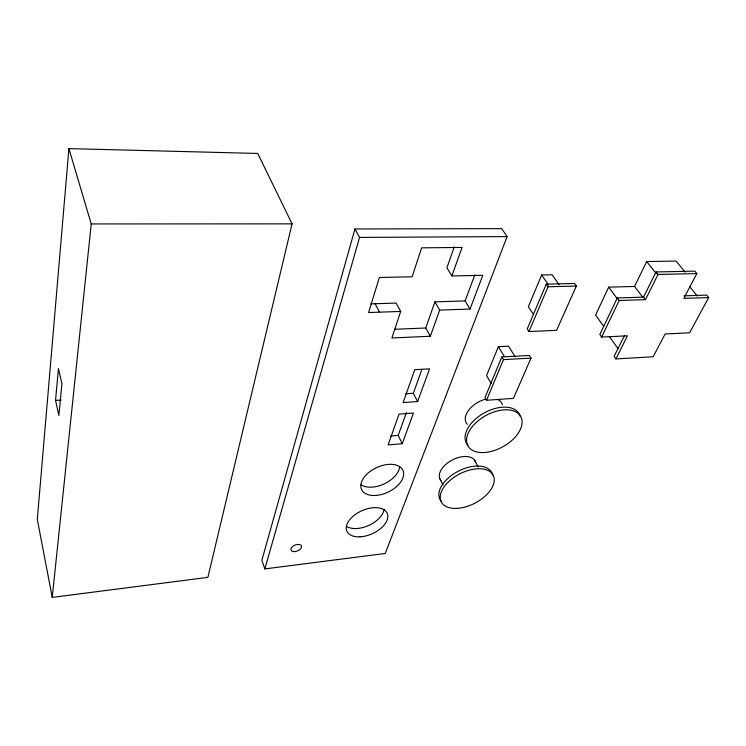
<?xml version="1.0" encoding="UTF-8"?>
<svg xmlns="http://www.w3.org/2000/svg" width="746" height="746" viewBox="0 0 746 746"><rect width="100%" height="100%" fill="white"/><g stroke="black" fill="none" stroke-linecap="round" stroke-linejoin="round"><path stroke-width="1.12" d="M68.912 148.603L37.3 519.365L52.248 597.397L207.882 577.367L292.059 223.865L257.78 153.462L68.912 148.603L91.236 223.94L52.248 597.397M55.53 400.415L58.43 368.664L61.918 383.621L58.897 415.401L55.53 400.415L61.275 400.07M354.947 228.975L261.855 560.302L264.849 568.909L385.253 553.467L507.121 236.594L501.694 228.64L354.947 228.975L359.535 237.415L264.849 568.909M370.743 303.874L396.126 303.081L400.677 311.436L391.93 337.975L430.339 336.26L439.683 310.094L434.918 301.869L465.122 300.927L470.045 309.04L439.683 310.094M430.339 336.26L425.733 328.007L434.918 301.869M454.249 246.889L446.901 267.786L451.871 275.955L482.802 275.302L470.045 309.04M451.871 275.955L462.044 247.439L421.649 247.84L412.1 276.794L379.36 277.484L368.589 312.546L400.677 311.436M402.253 443.702L413.433 413.06L399.026 414.133L388.125 444.914L402.253 443.702L398.196 435.412L406.458 412.445M417.629 401.553L429.565 368.841L414.767 369.699L403.12 402.57L417.629 401.553L413.34 393.282L421.956 369.307M465.122 300.927L474.829 274.845M515.234 356.942L508.548 346.172L498.365 346.685L486.551 375.574L491.185 383.463M501.825 356.961L484.984 397.599L486.523 400.276L513.453 398.355L531.003 358.108L529.334 355.469L501.825 356.961L503.457 359.637L486.523 400.276M559.08 284.748L552.105 274.78L541.643 275.004L528.355 306.755L533.483 314.532M546.24 284.161L527.254 328.893L528.961 331.541L556.609 330.31L576.35 286.044L574.495 283.443L546.24 284.161L548.049 286.79L576.35 286.044M528.961 331.541L548.049 286.79M642.586 296.927L634.557 286.455L608.68 287.154L595.606 315.045L603.673 326.356M615.907 358.929L653.16 356.775L665.124 333.994L689.584 332.809L708.7 297.551L683.83 298.372L696.839 273.595L658.028 274.463L645.476 299.64L643.546 297.132L617.287 297.971L599.812 334.506L601.612 337.071L627.433 335.821L615.907 358.929L614.126 356.392L624.598 335.299M601.612 337.071L619.18 300.517L617.287 297.971M634.557 286.455L646.67 261.557L676.081 261.072L685.238 272.206M643.546 297.132L656.042 271.954L694.796 271.134L696.839 273.595M390.624 436.037L398.196 435.412M405.572 393.804L413.34 393.282M503.457 359.637L531.003 358.108M394.466 329.294L425.733 328.007M619.18 300.517L645.476 299.64M684.11 295.826L706.686 295.108L708.7 297.551M359.535 237.415L507.121 236.594M91.236 223.94L292.059 223.865M689.705 286.688L697.342 296.05M656.042 271.954L658.028 274.463M646.67 261.557L656.331 273.717M608.68 287.154L617.203 298.642M609.864 337.211L617.856 348.429M541.643 275.004L548.552 285.019M498.365 346.685L504.38 356.523M474.475 459.974L478.205 466.893M375.098 303.734L379.537 312.164M439.497 477.869L443.031 484.881M384.031 509.276A21.914 12.673 -24 0 1 368.794 525.436A21.914 12.673 -24 0 1 346.405 526.303M399.679 466.837A22.65 13.587 -24.9 0 1 383.985 484.005A22.65 13.587 -24.9 0 1 360.877 484.658M468.059 445.362A30.166 17.801 -29.1 0 1 484.145 412.967A30.166 17.801 -29.1 0 1 520.176 416.333M467.238 424.325A20.356 12.253 -29.2 0 1 468.367 410.589A20.356 12.253 -29.2 0 1 485.329 399.269M498.253 399.781A20.356 12.253 -29.2 0 1 502.422 404.686M441.278 501.2A29.131 16.515 -27.3 0 1 458.445 471.118A29.131 16.515 -27.3 0 1 492.565 474.978M440.886 480.508A19.788 11.442 -27.4 0 1 451.712 460.291A19.788 11.442 -27.4 0 1 475.463 461.709M376.376 495.4A22.8 13.54 -25 0 0 403.036 470.577A22.8 13.54 -25 0 0 367.312 473.757A22.8 13.54 -25 0 0 376.376 495.4M360.038 536.822A22.044 12.626 -24 0 0 387.472 514.078A22.044 12.626 -24 0 0 353.576 515.822A22.044 12.626 -24 0 0 360.038 536.822M294.232 551.639A5.595 3.198 -21.7 0 0 301.515 546.212A5.595 3.198 -21.7 0 0 292.954 546.203A5.595 3.198 -21.7 0 0 294.232 551.639M484.611 452.496A30.232 17.783 -29.1 0 0 521.743 418.963A30.232 17.783 -29.1 0 0 476.629 422.087A30.232 17.783 -29.1 0 0 484.611 452.496M456.776 508.39A29.187 16.487 -27.3 0 0 494.02 477.636A29.187 16.487 -27.3 0 0 450.873 479.697A29.187 16.487 -27.3 0 0 456.776 508.39"/></g></svg>
